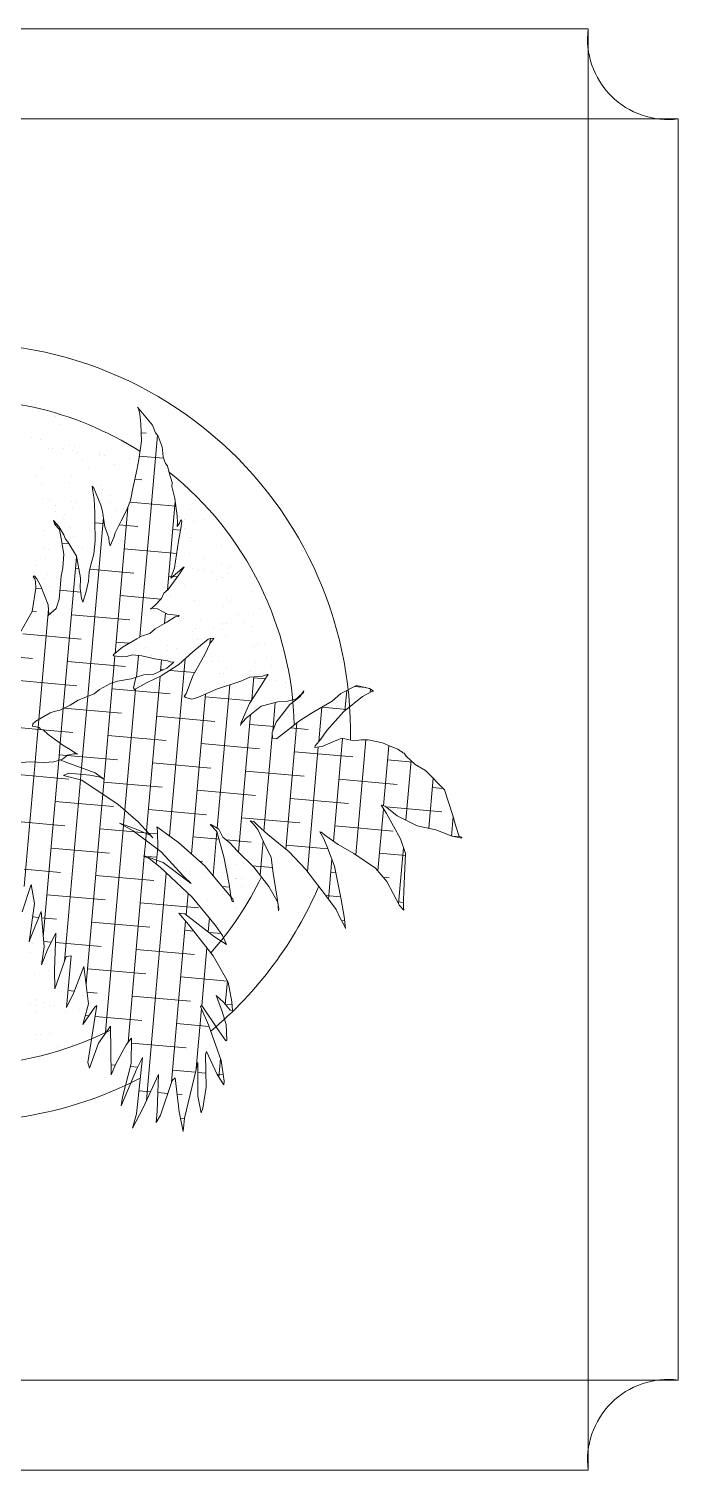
# Model space of a CAD drawing. Header units: inches. Extents: x 15 to 22798, y 21 to 21519.
# Drawn here: x 6439.3 to 6465.4, y 15518.6 to 15576.4 of the extents above; entities that cross this region are included whole.
import ezdxf

# ---------------------------------------------------------------- set-up
doc = ezdxf.new("R2010")
doc.units = ezdxf.units.IN
doc.header["$MEASUREMENT"] = 0
doc.layers.add('ARREDAMENTO', color=8, linetype='Continuous', lineweight=13)

msp = doc.modelspace()

# ---------------------------------------------------------------- linework, layer by layer
at = {"layer": 'ARREDAMENTO'}
for p, q in [((6411.192, 15576.4), (6461.782, 15576.4)), ((6461.782, 15576.4), (6461.782, 15518.583)), ((6407.579, 15572.786), (6465.396, 15572.786)), ((6465.396, 15572.786), (6465.396, 15522.197)), ((6440.406, 15560.848), (6440.406, 15560.848)), ((6444.291, 15560.505), (6443.688, 15561.223)), ((6443.688, 15561.223), (6443.73, 15561.174)), ((6443.73, 15561.174), (6443.787, 15560.944)), ((6443.736, 15561.149), (6443.752, 15561.148)), ((6443.787, 15560.944), (6443.821, 15560.556)), ((6440.618, 15560.515), (6440.618, 15560.515)), ((6440.929, 15560.821), (6440.929, 15560.821)), ((6443.821, 15560.556), (6443.847, 15559.854)), ((6444.417, 15560.193), (6444.291, 15560.505)), ((6439.442, 15559.988), (6439.442, 15559.988)), ((6439.789, 15559.926), (6439.789, 15559.926)), ((6443.847, 15559.854), (6443.741, 15559.126)), ((6443.79, 15552.008), (6444.498, 15560.096)), ((6443.835, 15560.198), (6444.034, 15560.18)), ((6444.526, 15560.063), (6444.417, 15560.193)), ((6444.675, 15559.631), (6444.526, 15560.063)), ((6440.107, 15559.575), (6440.107, 15559.575)), ((6440.293, 15559.551), (6440.293, 15559.551)), ((6440.733, 15559.581), (6440.733, 15559.581)), ((6440.979, 15559.679), (6440.979, 15559.679)), ((6441.091, 15559.468), (6441.091, 15559.468)), ((6441.171, 15559.646), (6441.171, 15559.646)), ((6441.299, 15559.418), (6441.299, 15559.418)), ((6441.502, 15559.127), (6441.502, 15559.127)), ((6442.172, 15559.354), (6442.172, 15559.354)), ((6442.179, 15559.302), (6442.179, 15559.302)), ((6442.365, 15559.278), (6442.365, 15559.278)), ((6443.371, 15559.145), (6443.371, 15559.145)), ((6443.581, 15559.455), (6443.581, 15559.455)), ((6443.741, 15559.126), (6443.668, 15558.703)), ((6443.761, 15559.261), (6444.74, 15559.175)), ((6444.723, 15559.227), (6444.675, 15559.631)), ((6444.774, 15559.074), (6444.723, 15559.227)), ((6439.839, 15558.785), (6439.839, 15558.785)), ((6441.714, 15558.794), (6441.714, 15558.794)), ((6442.776, 15558.937), (6442.776, 15558.937)), ((6443.367, 15558.972), (6443.367, 15558.972)), ((6443.668, 15558.703), (6443.521, 15558.023)), ((6444.808, 15558.964), (6444.774, 15559.074)), ((6444.89, 15558.866), (6444.808, 15558.964)), ((6444.963, 15558.594), (6444.89, 15558.866)), ((6445.085, 15558.195), (6444.963, 15558.594)), ((6439.636, 15558.465), (6439.636, 15558.465)), ((6439.848, 15558.132), (6439.848, 15558.132)), ((6440.944, 15558.192), (6440.944, 15558.192)), ((6441.032, 15558.459), (6441.032, 15558.459)), ((6441.935, 15557.971), (6441.866, 15558.053)), ((6441.866, 15558.053), (6441.896, 15557.856)), ((6442.216, 15557.289), (6441.935, 15557.971)), ((6442.227, 15558.077), (6442.227, 15558.077)), ((6443.521, 15558.023), (6443.41, 15557.485)), ((6443.588, 15558.333), (6443.87, 15558.308)), ((6445.073, 15558.046), (6445.085, 15558.195)), ((6445.19, 15557.56), (6445.073, 15558.046)), ((6439.892, 15557.565), (6439.892, 15557.565)), ((6440.175, 15557.536), (6440.175, 15557.536)), ((6441.054, 15557.42), (6441.054, 15557.42)), ((6441.24, 15557.396), (6441.24, 15557.396)), ((6441.896, 15557.856), (6441.949, 15557.538)), ((6441.949, 15557.538), (6441.972, 15557.002)), ((6442.234, 15557.786), (6442.234, 15557.786)), ((6442.268, 15557.925), (6442.268, 15557.925)), ((6442.592, 15557.673), (6442.592, 15557.673)), ((6442.599, 15557.406), (6442.599, 15557.406)), ((6443.41, 15557.485), (6443.251, 15557.073)), ((6443.38, 15557.408), (6445.235, 15557.246)), ((6443.417, 15557.831), (6443.417, 15557.831)), ((6444.898, 15553.894), (6445.208, 15557.434)), ((6445.289, 15556.864), (6445.19, 15557.56)), ((6440.401, 15557.264), (6440.401, 15557.264)), ((6440.402, 15557.041), (6440.402, 15557.041)), ((6440.76, 15556.928), (6440.76, 15556.928)), ((6441.088, 15557.183), (6441.088, 15557.183)), ((6441.972, 15557.002), (6441.979, 15556.646)), ((6442.287, 15557.043), (6442.216, 15557.289)), ((6442.246, 15557.263), (6442.246, 15557.263)), ((6442.379, 15556.425), (6442.287, 15557.043)), ((6442.789, 15551.346), (6443.302, 15557.205)), ((6442.811, 15557.073), (6442.811, 15557.073)), ((6443.251, 15557.073), (6443.03, 15556.666)), ((6443.126, 15557.148), (6443.126, 15557.148)), ((6445.301, 15556.596), (6445.289, 15556.864)), ((6445.383, 15556.85), (6445.383, 15556.85)), ((6445.806, 15557.123), (6445.806, 15557.123)), ((6439.948, 15556.288), (6439.948, 15556.288)), ((6440.53, 15556.431), (6440.324, 15556.676)), ((6440.324, 15556.676), (6440.375, 15556.523)), ((6440.375, 15556.523), (6440.553, 15556.311)), ((6440.409, 15556.482), (6440.417, 15556.566)), ((6440.731, 15556.099), (6440.53, 15556.431)), ((6440.553, 15556.311), (6440.633, 15555.961)), ((6440.732, 15556.744), (6440.732, 15556.744)), ((6440.944, 15556.411), (6440.944, 15556.411)), ((6441.695, 15549.62), (6442.323, 15556.798)), ((6441.979, 15556.646), (6441.987, 15555.874)), ((6441.98, 15556.587), (6442.359, 15556.554)), ((6442.541, 15555.977), (6442.379, 15556.425)), ((6442.445, 15556.397), (6442.445, 15556.397)), ((6443.03, 15556.666), (6442.791, 15556.187)), ((6442.949, 15556.503), (6443.706, 15556.436)), ((6445.11, 15556.313), (6445.414, 15556.287)), ((6445.278, 15556.438), (6445.301, 15556.596)), ((6445.376, 15556.576), (6445.278, 15556.438)), ((6445.343, 15555.852), (6445.438, 15556.433)), ((6445.426, 15556.701), (6445.376, 15556.576)), ((6445.467, 15556.652), (6445.426, 15556.701)), ((6445.438, 15556.433), (6445.467, 15556.652)), ((6445.562, 15556.346), (6445.562, 15556.346)), ((6445.567, 15556.735), (6445.567, 15556.735)), ((6445.926, 15556.622), (6445.926, 15556.622)), ((6446.389, 15556.718), (6446.389, 15556.718)), ((6440.613, 15555.652), (6440.613, 15555.652)), ((6440.633, 15555.961), (6440.739, 15555.327)), ((6440.667, 15555.759), (6440.939, 15555.735)), ((6440.795, 15555.93), (6440.731, 15556.099)), ((6440.891, 15555.816), (6440.795, 15555.93)), ((6441.236, 15555.243), (6440.891, 15555.816)), ((6441.137, 15556.041), (6441.137, 15556.041)), ((6441.987, 15555.874), (6441.938, 15555.332)), ((6442.557, 15555.796), (6442.541, 15555.977)), ((6442.594, 15555.66), (6442.557, 15555.796)), ((6442.735, 15556), (6442.594, 15555.66)), ((6442.791, 15556.187), (6442.735, 15556)), ((6445.182, 15554.772), (6445.343, 15555.852)), ((6445.774, 15556.013), (6445.774, 15556.013)), ((6445.856, 15555.982), (6445.856, 15555.982)), ((6447.049, 15555.656), (6447.049, 15555.656)), ((6439.929, 15555.538), (6439.929, 15555.538)), ((6439.998, 15555.147), (6439.998, 15555.147)), ((6440.116, 15555.514), (6440.116, 15555.514)), ((6440.739, 15555.327), (6440.689, 15554.785)), ((6440.71, 15549.138), (6441.241, 15555.213)), ((6441.398, 15554.379), (6441.236, 15555.243)), ((6441.498, 15555.543), (6441.498, 15555.543)), ((6441.938, 15555.332), (6441.824, 15554.958)), ((6441.903, 15555.245), (6441.903, 15555.245)), ((6443.156, 15555.541), (6445.269, 15555.356)), ((6445.778, 15555.346), (6445.778, 15555.346)), ((6446.327, 15555.145), (6446.327, 15555.145)), ((6439.631, 15554.882), (6439.631, 15554.882)), ((6440.071, 15554.5), (6440.071, 15554.5)), ((6440.689, 15554.785), (6440.621, 15554.449)), ((6441.203, 15554.769), (6441.327, 15554.758)), ((6441.756, 15554.623), (6441.729, 15554.239)), ((6441.824, 15554.958), (6441.756, 15554.623)), ((6441.775, 15554.719), (6443.542, 15554.564)), ((6441.829, 15555.023), (6441.829, 15555.023)), ((6444.916, 15553.909), (6445.353, 15554.498)), ((6445.569, 15554.819), (6445.034, 15554.37)), ((6445.073, 15554.486), (6445.182, 15554.772)), ((6445.265, 15554.836), (6445.265, 15554.836)), ((6445.353, 15554.498), (6445.569, 15554.819)), ((6445.909, 15554.761), (6445.909, 15554.761)), ((6446.144, 15554.72), (6446.144, 15554.72)), ((6446.33, 15554.695), (6446.33, 15554.695)), ((6446.658, 15554.625), (6446.658, 15554.625)), ((6447.068, 15554.939), (6447.068, 15554.939)), ((6447.336, 15554.563), (6447.336, 15554.563)), ((6447.427, 15554.826), (6447.427, 15554.826)), ((6439.612, 15553.964), (6439.462, 15553.032)), ((6439.543, 15554.462), (6439.497, 15554.424)), ((6439.497, 15554.424), (6439.566, 15554.343)), ((6439.652, 15554.332), (6439.543, 15554.462)), ((6439.566, 15554.343), (6439.6, 15554.232)), ((6439.6, 15554.232), (6439.612, 15553.964)), ((6439.612, 15553.965), (6439.852, 15553.944)), ((6439.812, 15554.049), (6439.652, 15554.332)), ((6440.1, 15553.289), (6439.812, 15554.049)), ((6439.963, 15554.362), (6439.963, 15554.362)), ((6440.051, 15553.926), (6440.051, 15553.926)), ((6440.175, 15554.029), (6440.175, 15554.029)), ((6440.43, 15554.387), (6440.43, 15554.387)), ((6440.59, 15553.978), (6440.544, 15553.523)), ((6440.621, 15554.449), (6440.59, 15553.978)), ((6441.387, 15553.952), (6441.398, 15554.379)), ((6441.447, 15553.557), (6441.387, 15553.952)), ((6441.729, 15554.239), (6441.611, 15553.778)), ((6444.745, 15553.766), (6444.916, 15553.909)), ((6444.946, 15554.442), (6445.055, 15554.432)), ((6445.034, 15554.37), (6445.073, 15554.486)), ((6445.103, 15554.428), (6445.289, 15554.412)), ((6445.236, 15554.194), (6445.236, 15554.194)), ((6445.595, 15554.081), (6445.595, 15554.081)), ((6446.87, 15554.292), (6446.87, 15554.292)), ((6447.105, 15554.38), (6447.105, 15554.38)), ((6448.216, 15554.447), (6448.216, 15554.447)), ((6448.294, 15554.133), (6448.294, 15554.133)), ((6448.402, 15554.423), (6448.402, 15554.423)), ((6440.544, 15553.523), (6440.431, 15553.15)), ((6440.58, 15553.88), (6441.409, 15553.808)), ((6441.497, 15553.405), (6441.447, 15553.557)), ((6441.611, 15553.778), (6441.497, 15553.405)), ((6442.993, 15553.669), (6444.631, 15553.526)), ((6444.386, 15553.269), (6444.654, 15553.551)), ((6444.654, 15553.551), (6444.745, 15553.766)), ((6445.004, 15553.631), (6445.004, 15553.631)), ((6445.965, 15553.485), (6445.965, 15553.485)), ((6447.279, 15553.55), (6447.279, 15553.55)), ((6447.423, 15553.424), (6447.423, 15553.424)), ((6448.271, 15553.839), (6448.271, 15553.839)), ((6439.462, 15553.032), (6438.912, 15552.069)), ((6439.463, 15553.035), (6439.635, 15553.02)), ((6439.728, 15548.691), (6440.115, 15553.121)), ((6440.135, 15552.901), (6440.1, 15553.289)), ((6440.431, 15553.15), (6440.101, 15552.872)), ((6440.101, 15552.872), (6440.135, 15552.901)), ((6440.282, 15553.111), (6440.282, 15553.111)), ((6441.039, 15552.897), (6443.379, 15552.692)), ((6444.215, 15553.126), (6444.386, 15553.269)), ((6444.261, 15553.164), (6444.215, 15553.126)), ((6444.495, 15553.139), (6444.261, 15553.164)), ((6444.895, 15552.918), (6444.495, 15553.139)), ((6444.78, 15552.543), (6444.817, 15552.961)), ((6444.874, 15552.595), (6445.198, 15552.81)), ((6445.364, 15552.867), (6444.895, 15552.918)), ((6445.198, 15552.81), (6445.319, 15552.828)), ((6445.319, 15552.828), (6445.364, 15552.867)), ((6445.447, 15552.805), (6445.447, 15552.805)), ((6445.557, 15552.762), (6445.557, 15552.762)), ((6447.154, 15553.238), (6447.154, 15553.238)), ((6447.754, 15552.904), (6447.754, 15552.904)), ((6448.348, 15552.913), (6448.348, 15552.913)), ((6448.57, 15553.143), (6448.57, 15553.143)), ((6448.928, 15553.03), (6448.928, 15553.03)), ((6444.18, 15552.151), (6444.396, 15552.332)), ((6444.396, 15552.332), (6444.583, 15552.433)), ((6444.583, 15552.433), (6444.874, 15552.595)), ((6444.783, 15552.57), (6444.823, 15552.566)), ((6445.888, 15552.242), (6445.888, 15552.242)), ((6446.015, 15552.344), (6446.015, 15552.344)), ((6446.212, 15552.681), (6446.212, 15552.681)), ((6446.738, 15552.398), (6446.738, 15552.398)), ((6447.091, 15552.565), (6447.091, 15552.565)), ((6447.096, 15552.285), (6447.096, 15552.285)), ((6447.277, 15552.541), (6447.277, 15552.541)), ((6447.966, 15552.571), (6447.966, 15552.571)), ((6448.283, 15552.408), (6448.283, 15552.408)), ((6449.163, 15552.292), (6449.163, 15552.292)), ((6439.085, 15552.125), (6441.425, 15551.92)), ((6442.715, 15551.283), (6443.091, 15551.599)), ((6442.829, 15551.797), (6443.348, 15551.752)), ((6443.091, 15551.599), (6443.66, 15551.937)), ((6443.66, 15551.937), (6443.847, 15552.039)), ((6443.685, 15551.696), (6443.685, 15551.696)), ((6443.847, 15552.039), (6444.18, 15552.151)), ((6444.906, 15551.654), (6444.906, 15551.654)), ((6446.533, 15551.923), (6445.916, 15551.405)), ((6446.1, 15551.91), (6446.1, 15551.91)), ((6446.394, 15551.299), (6446.602, 15551.755)), ((6446.648, 15551.963), (6446.533, 15551.923)), ((6446.596, 15551.742), (6446.615, 15551.951)), ((6446.602, 15551.755), (6446.75, 15551.94)), ((6446.75, 15551.94), (6446.648, 15551.963)), ((6447.208, 15552.018), (6447.208, 15552.018)), ((6448.403, 15551.636), (6448.403, 15551.636)), ((6448.52, 15551.703), (6448.52, 15551.703)), ((6448.781, 15551.754), (6448.781, 15551.754)), ((6437.722, 15551.301), (6439.471, 15551.148)), ((6440.875, 15551.025), (6443.215, 15550.821)), ((6442.686, 15550.163), (6442.78, 15551.245)), ((6442.742, 15551.251), (6442.715, 15551.283)), ((6443.052, 15551.205), (6442.742, 15551.251)), ((6443.246, 15551.228), (6443.052, 15551.205)), ((6443.485, 15551.29), (6443.246, 15551.228)), ((6443.868, 15551.25), (6443.485, 15551.29)), ((6443.649, 15550.394), (6443.725, 15551.265)), ((6444.393, 15551.134), (6443.868, 15551.25)), ((6444.022, 15551.581), (6444.022, 15551.581)), ((6444.234, 15551.248), (6444.234, 15551.248)), ((6444.89, 15551.05), (6444.393, 15551.134)), ((6444.613, 15550.636), (6444.653, 15551.09)), ((6444.875, 15551.449), (6444.875, 15551.449)), ((6445.004, 15551.007), (6444.89, 15551.05)), ((6444.978, 15544.025), (6445.599, 15551.123)), ((6445.264, 15551.541), (6445.264, 15551.541)), ((6445.916, 15551.405), (6445.347, 15550.898)), ((6445.916, 15550.445), (6446.394, 15551.299)), ((6446.653, 15551.041), (6446.653, 15551.041)), ((6448.851, 15551.183), (6448.851, 15551.183)), ((6449.593, 15551.389), (6449.593, 15551.389)), ((6443.436, 15550.331), (6443.949, 15550.483)), ((6443.949, 15550.483), (6444.35, 15550.514)), ((6444.637, 15550.444), (6444.075, 15550.176)), ((6444.35, 15550.514), (6444.867, 15550.753)), ((6444.619, 15550.698), (6444.727, 15550.688)), ((6445.347, 15550.898), (6444.637, 15550.444)), ((6444.867, 15550.753), (6445.152, 15550.992)), ((6444.983, 15550.666), (6445.991, 15550.578)), ((6445.152, 15550.992), (6445.004, 15551.007)), ((6445.087, 15550.799), (6445.087, 15550.799)), ((6445.648, 15549.718), (6445.916, 15550.445)), ((6446.153, 15550.658), (6446.153, 15550.658)), ((6446.949, 15551.009), (6446.949, 15551.009)), ((6446.985, 15550.521), (6446.985, 15550.521)), ((6447.159, 15550.526), (6447.159, 15550.526)), ((6447.263, 15550.741), (6447.263, 15550.741)), ((6448.239, 15550.603), (6448.239, 15550.603)), ((6448.431, 15550.994), (6448.431, 15550.994)), ((6448.453, 15550.495), (6448.453, 15550.495)), ((6448.597, 15550.49), (6448.597, 15550.49)), ((6448.898, 15550.504), (6448.715, 15550.436)), ((6448.875, 15550.4), (6448.942, 15550.495)), ((6448.942, 15550.495), (6448.898, 15550.504)), ((6449.063, 15550.85), (6449.063, 15550.85)), ((6438.921, 15550.253), (6441.261, 15550.048)), ((6441.948, 15549.722), (6442.165, 15549.904)), ((6442.165, 15549.904), (6442.609, 15550.138)), ((6442.295, 15545.698), (6442.686, 15550.163)), ((6442.609, 15550.138), (6442.882, 15550.228)), ((6442.665, 15549.926), (6445.005, 15549.721)), ((6442.882, 15550.228), (6443.436, 15550.331)), ((6443.182, 15545.052), (6443.607, 15549.915)), ((6443.527, 15549.97), (6443.619, 15550.385)), ((6443.571, 15549.895), (6443.527, 15549.97)), ((6444.075, 15550.176), (6443.571, 15549.895)), ((6444.052, 15544.225), (6444.595, 15550.424)), ((6446.863, 15549.908), (6446.118, 15549.571)), ((6447.834, 15550.238), (6446.863, 15549.908)), ((6446.892, 15544.34), (6447.395, 15550.089)), ((6447.197, 15550.189), (6447.197, 15550.189)), ((6448.204, 15550.396), (6447.834, 15550.238)), ((6448.038, 15550.41), (6448.038, 15550.41)), ((6448.182, 15549.332), (6448.623, 15550.02)), ((6448.715, 15550.436), (6448.204, 15550.396)), ((6448.286, 15549.494), (6448.366, 15550.409)), ((6448.363, 15550.37), (6448.828, 15550.329)), ((6448.623, 15550.02), (6448.875, 15550.4)), ((6449.231, 15550.253), (6449.231, 15550.253)), ((6449.616, 15549.981), (6449.616, 15549.981)), ((6449.646, 15550.169), (6449.646, 15550.169)), ((6452.484, 15550.059), (6451.85, 15549.741)), ((6452.019, 15549.045), (6452.091, 15549.862)), ((6452.4, 15550.017), (6452.853, 15549.977)), ((6453.006, 15549.943), (6452.484, 15550.059)), ((6453.152, 15549.846), (6453.006, 15549.943)), ((6453.026, 15549.775), (6453.039, 15549.922)), ((6440.985, 15549.275), (6441.31, 15549.465)), ((6441.31, 15549.465), (6441.948, 15549.722)), ((6441.445, 15546.756), (6441.695, 15549.62)), ((6445.567, 15549.627), (6445.648, 15549.718)), ((6445.616, 15549.573), (6445.567, 15549.627)), ((6445.877, 15549.515), (6445.616, 15549.573)), ((6445.857, 15543.296), (6446.418, 15549.706)), ((6446.118, 15549.571), (6445.877, 15549.515)), ((6446.124, 15549.847), (6446.124, 15549.847)), ((6446.407, 15549.858), (6446.407, 15549.858)), ((6446.409, 15549.598), (6448.249, 15549.437)), ((6447.847, 15548.577), (6448.182, 15549.332)), ((6449.325, 15549.406), (6448.66, 15549.226)), ((6449.118, 15548.229), (6449.219, 15549.377)), ((6449.251, 15548.593), (6449.804, 15549.3)), ((6449.71, 15549.43), (6449.325, 15549.406)), ((6450.067, 15549.525), (6449.71, 15549.43)), ((6449.804, 15549.3), (6450.206, 15549.604)), ((6450.22, 15549.666), (6450.067, 15549.525)), ((6450.206, 15549.604), (6450.367, 15549.851)), ((6450.344, 15549.747), (6450.22, 15549.666)), ((6450.367, 15549.851), (6450.344, 15549.747)), ((6451.506, 15549.425), (6450.671, 15548.955)), ((6451.85, 15549.741), (6451.506, 15549.425)), ((6451.959, 15548.997), (6452.72, 15549.614)), ((6452.72, 15549.614), (6453.099, 15549.814)), ((6453.099, 15549.814), (6453.143, 15549.804)), ((6453.143, 15549.804), (6453.152, 15549.846)), ((6439.611, 15548.623), (6439.937, 15548.813)), ((6439.937, 15548.813), (6440.18, 15548.962)), ((6440.18, 15548.962), (6440.347, 15549.018)), ((6440.347, 15549.018), (6440.575, 15549.07)), ((6440.575, 15549.07), (6440.985, 15549.275)), ((6440.587, 15547.739), (6440.71, 15549.138)), ((6440.711, 15549.153), (6440.736, 15549.151)), ((6440.736, 15549.151), (6443.051, 15548.949)), ((6444.455, 15548.826), (6446.795, 15548.621)), ((6447.75, 15543.371), (6448.233, 15548.891)), ((6448.053, 15548.749), (6447.914, 15548.605)), ((6448.66, 15549.226), (6448.053, 15548.749)), ((6448.081, 15548.8), (6448.081, 15548.8)), ((6448.45, 15549.214), (6448.45, 15549.214)), ((6448.506, 15549.275), (6448.506, 15549.275)), ((6449.702, 15548.893), (6449.702, 15548.893)), ((6449.74, 15548.807), (6449.74, 15548.807)), ((6450.671, 15548.955), (6450.153, 15548.611)), ((6450.968, 15547.814), (6451.089, 15549.19)), ((6451.087, 15549.189), (6452.088, 15549.101)), ((6451.291, 15548.25), (6451.959, 15548.997)), ((6438.757, 15548.381), (6439.871, 15548.284)), ((6439.481, 15548.431), (6439.486, 15548.518)), ((6439.743, 15548.373), (6439.481, 15548.431)), ((6439.486, 15548.518), (6439.611, 15548.623)), ((6439.579, 15546.991), (6439.701, 15548.382)), ((6439.701, 15548.382), (6439.728, 15548.691)), ((6439.812, 15548.291), (6439.743, 15548.373)), ((6439.898, 15548.28), (6439.812, 15548.291)), ((6439.871, 15548.284), (6441.097, 15548.177)), ((6440.111, 15548.097), (6439.898, 15548.28)), ((6447.819, 15548.452), (6447.847, 15548.577)), ((6447.833, 15548.514), (6447.819, 15548.452)), ((6447.914, 15548.605), (6447.833, 15548.514)), ((6448.199, 15548.498), (6449.185, 15548.412)), ((6449.096, 15548.169), (6449.251, 15548.593)), ((6449.108, 15547.948), (6449.096, 15548.169)), ((6449.172, 15548.231), (6449.172, 15548.231)), ((6449.876, 15548.389), (6449.268, 15547.913)), ((6449.647, 15543.495), (6450.091, 15548.561)), ((6449.833, 15548.355), (6450.539, 15548.294)), ((6450.153, 15548.611), (6449.876, 15548.389)), ((6451.049, 15547.911), (6451.291, 15548.25)), ((6440.688, 15547.663), (6440.111, 15548.097)), ((6440.528, 15547.057), (6440.587, 15547.739)), ((6440.984, 15547.495), (6440.688, 15547.663)), ((6442.501, 15548.054), (6444.841, 15547.849)), ((6446.245, 15547.726), (6448.585, 15547.521)), ((6448.768, 15544.222), (6449.103, 15548.05)), ((6449.268, 15547.913), (6449.108, 15547.948)), ((6450.512, 15542.597), (6450.949, 15547.594)), ((6450.806, 15547.572), (6450.82, 15547.634)), ((6450.98, 15547.599), (6450.806, 15547.572)), ((6450.82, 15547.634), (6451.049, 15547.911)), ((6451.105, 15547.615), (6450.98, 15547.599)), ((6451.528, 15547.805), (6451.105, 15547.615)), ((6451.893, 15547.942), (6451.528, 15547.805)), ((6451.561, 15543.805), (6451.922, 15547.936)), ((6452.372, 15547.836), (6451.893, 15547.942)), ((6452.671, 15547.879), (6452.372, 15547.836)), ((6452.456, 15543.264), (6452.86, 15547.882)), ((6452.946, 15547.884), (6452.671, 15547.879)), ((6453.526, 15547.755), (6452.946, 15547.884)), ((6453.832, 15547.622), (6453.526, 15547.755)), ((6453.572, 15545.235), (6453.783, 15547.643)), ((6454.142, 15547.51), (6453.832, 15547.622)), ((6439, 15546.97), (6439.401, 15547)), ((6439.142, 15542.002), (6439.579, 15546.991)), ((6439.401, 15547), (6439.93, 15546.971)), ((6439.908, 15539.977), (6440.528, 15547.057)), ((6439.93, 15546.971), (6440.331, 15547.002)), ((6440.331, 15547.002), (6440.677, 15547.098)), ((6440.547, 15547.282), (6440.863, 15547.254)), ((6440.578, 15547.071), (6440.86, 15546.973)), ((6440.677, 15547.098), (6440.882, 15547.27)), ((6440.86, 15546.973), (6441.986, 15546.555)), ((6440.863, 15547.254), (6442.887, 15547.077)), ((6440.882, 15547.27), (6441.135, 15547.315)), ((6441.128, 15547.393), (6440.984, 15547.495)), ((6441.283, 15547.301), (6441.128, 15547.393)), ((6441.135, 15547.315), (6441.197, 15547.311)), ((6441.197, 15547.311), (6441.283, 15547.301)), ((6449.989, 15547.399), (6452.329, 15547.194)), ((6453.733, 15547.071), (6454.744, 15546.983)), ((6454.244, 15547.421), (6454.142, 15547.51)), ((6454.288, 15547.412), (6454.244, 15547.421)), ((6454.337, 15547.357), (6454.288, 15547.412)), ((6454.395, 15547.344), (6454.337, 15547.357)), ((6454.395, 15547.344), (6454.337, 15547.357)), ((6454.337, 15547.357), (6454.395, 15547.344)), ((6454.473, 15547.218), (6454.395, 15547.344)), ((6454.465, 15544.659), (6454.673, 15547.044)), ((6454.843, 15546.896), (6454.473, 15547.218)), ((6438.594, 15546.509), (6440.934, 15546.305)), ((6440.935, 15546.536), (6440.723, 15546.442)), ((6440.723, 15546.442), (6441.462, 15546.255)), ((6441.774, 15546.461), (6440.935, 15546.536)), ((6441.402, 15546.27), (6441.422, 15546.493)), ((6441.422, 15546.493), (6441.445, 15546.756)), ((6442.21, 15546.382), (6441.774, 15546.461)), ((6441.986, 15546.555), (6442.34, 15546.296)), ((6444.291, 15546.954), (6446.631, 15546.749)), ((6448.035, 15546.626), (6450.375, 15546.422)), ((6455.246, 15546.654), (6454.843, 15546.896)), ((6456.017, 15545.872), (6455.246, 15546.654)), ((6440.766, 15539.004), (6441.402, 15546.27)), ((6441.462, 15546.255), (6442.92, 15545.281)), ((6442.34, 15546.296), (6442.21, 15546.382)), ((6442.337, 15546.182), (6444.677, 15545.977)), ((6446.081, 15545.854), (6448.421, 15545.65)), ((6451.779, 15546.299), (6454.119, 15546.094)), ((6455.379, 15544.333), (6455.555, 15546.341)), ((6455.523, 15545.971), (6455.957, 15545.933)), ((6456.351, 15544.838), (6456.017, 15545.872)), ((6440.384, 15545.41), (6442.724, 15545.205)), ((6441.628, 15538.073), (6442.295, 15545.698)), ((6442.92, 15545.281), (6443.716, 15544.586)), ((6449.825, 15545.527), (6452.165, 15545.322)), ((6453.475, 15545.257), (6453.635, 15545.221)), ((6453.52, 15545.181), (6453.475, 15545.257)), ((6443.131, 15544.477), (6443.182, 15545.052)), ((6444.127, 15545.082), (6446.467, 15544.877)), ((6447.871, 15544.755), (6450.211, 15544.55)), ((6453.343, 15542.62), (6453.562, 15545.118)), ((6453.691, 15544.925), (6453.52, 15545.181)), ((6453.635, 15545.221), (6454.112, 15544.832)), ((6453.673, 15545.19), (6455.909, 15544.994)), ((6454.242, 15543.908), (6453.691, 15544.925)), ((6454.112, 15544.832), (6454.922, 15544.434)), ((6456.295, 15544.021), (6456.363, 15544.797)), ((6456.472, 15544.418), (6456.351, 15544.838)), ((6438.43, 15544.637), (6440.77, 15544.433)), ((6442.174, 15544.31), (6443.564, 15544.188)), ((6442.401, 15536.133), (6443.128, 15544.443)), ((6443.568, 15544.323), (6442.962, 15544.537)), ((6442.962, 15544.537), (6443.516, 15544.223)), ((6443.128, 15544.443), (6443.131, 15544.477)), ((6443.516, 15544.223), (6444.643, 15543.389)), ((6443.564, 15544.188), (6443.972, 15544.153)), ((6444.23, 15544.044), (6443.568, 15544.323)), ((6443.716, 15544.586), (6444.312, 15543.946)), ((6443.972, 15544.153), (6444.133, 15544.139)), ((6444.02, 15543.851), (6444.043, 15544.122)), ((6444.043, 15544.122), (6444.052, 15544.225)), ((6444.133, 15544.139), (6444.498, 15544.107)), ((6444.495, 15544.234), (6444.469, 15544.393)), ((6444.469, 15544.393), (6444.561, 15544.329)), ((6444.511, 15543.554), (6444.495, 15544.234)), ((6444.561, 15544.329), (6445.335, 15543.765)), ((6446.879, 15544.208), (6446.606, 15544.487)), ((6446.606, 15544.487), (6446.664, 15544.474)), ((6446.664, 15544.474), (6446.96, 15544.299)), ((6446.725, 15542.432), (6446.88, 15544.205)), ((6447.155, 15543.187), (6446.879, 15544.208)), ((6446.96, 15544.299), (6447.118, 15543.981)), ((6448.207, 15544.634), (6448.366, 15544.599)), ((6448.343, 15544.495), (6448.207, 15544.634)), ((6448.524, 15544.28), (6448.343, 15544.495)), ((6448.366, 15544.599), (6448.503, 15544.46)), ((6448.503, 15544.46), (6448.922, 15544.083)), ((6448.751, 15543.793), (6448.524, 15544.28)), ((6448.922, 15544.083), (6449.774, 15543.392)), ((6451.016, 15544.187), (6451.059, 15544.177)), ((6451.168, 15543.913), (6451.016, 15544.187)), ((6451.059, 15544.177), (6451.254, 15544.025)), ((6451.615, 15544.427), (6453.955, 15544.222)), ((6454.922, 15544.434), (6455.662, 15544.27)), ((6455.662, 15544.27), (6456.278, 15544.025)), ((6456.606, 15543.996), (6456.472, 15544.418)), ((6440.22, 15543.538), (6442.56, 15543.333)), ((6443.964, 15543.216), (6444.02, 15543.851)), ((6444.312, 15543.946), (6444.23, 15544.044)), ((6444.437, 15542.896), (6444.511, 15543.554)), ((6445.335, 15543.765), (6446.402, 15542.808)), ((6445.917, 15543.982), (6446.965, 15543.891)), ((6447.118, 15543.981), (6447.4, 15543.744)), ((6447.255, 15543.865), (6448.257, 15543.778)), ((6447.4, 15543.744), (6447.708, 15543.414)), ((6448.612, 15542.445), (6448.734, 15543.831)), ((6449.052, 15543.159), (6448.751, 15543.793)), ((6449.661, 15543.655), (6451.333, 15543.509)), ((6451.317, 15543.553), (6451.168, 15543.913)), ((6451.254, 15544.025), (6451.74, 15543.677)), ((6451.595, 15542.814), (6451.317, 15543.553)), ((6451.74, 15543.677), (6452.376, 15543.318)), ((6454.171, 15541.308), (6454.367, 15543.547)), ((6454.447, 15543.318), (6454.242, 15543.908)), ((6456.278, 15544.025), (6456.699, 15543.932)), ((6456.321, 15544.015), (6456.647, 15543.987)), ((6456.708, 15543.973), (6456.606, 15543.996)), ((6456.699, 15543.932), (6456.708, 15543.973)), ((6443.31, 15535.742), (6443.963, 15543.202)), ((6444.01, 15543.219), (6443.937, 15543.213)), ((6443.937, 15543.213), (6444.153, 15543.117)), ((6444.719, 15542.952), (6444.01, 15543.219)), ((6444.054, 15543.202), (6444.468, 15543.166)), ((6444.153, 15543.117), (6444.6, 15542.769)), ((6444.643, 15543.389), (6445.538, 15542.415)), ((6444.675, 15543.374), (6444.675, 15543.374)), ((6445.702, 15542.219), (6444.719, 15542.952)), ((6445.246, 15542.952), (6445.246, 15542.952)), ((6446.168, 15543.017), (6446.304, 15543.005)), ((6447.37, 15542.092), (6447.155, 15543.187)), ((6447.247, 15542.981), (6447.247, 15542.981)), ((6447.581, 15543.465), (6447.581, 15543.465)), ((6447.708, 15543.414), (6448.357, 15542.768)), ((6449.141, 15542.529), (6449.052, 15543.159)), ((6449.774, 15543.392), (6450.452, 15542.675)), ((6451.358, 15541.49), (6451.497, 15543.074)), ((6452.376, 15543.318), (6453.251, 15542.731)), ((6453.405, 15543.327), (6454.443, 15543.236)), ((6454.385, 15541.804), (6454.447, 15543.318)), ((6439.146, 15542.689), (6440.606, 15542.561)), ((6442.01, 15542.438), (6444.35, 15542.233)), ((6444.049, 15533.41), (6444.848, 15542.537)), ((6444.6, 15542.769), (6445.883, 15541.565)), ((6444.732, 15542.725), (6444.732, 15542.725)), ((6445.538, 15542.415), (6445.846, 15542.118)), ((6445.611, 15542.609), (6445.611, 15542.609)), ((6445.798, 15542.584), (6445.798, 15542.584)), ((6446.402, 15542.808), (6446.934, 15542.188)), ((6446.441, 15542.571), (6446.441, 15542.571)), ((6447.306, 15542.834), (6447.306, 15542.834)), ((6447.605, 15542.868), (6447.605, 15542.868)), ((6448.293, 15542.831), (6449.109, 15542.76)), ((6448.357, 15542.768), (6448.963, 15542.001)), ((6449.301, 15541.533), (6449.141, 15542.529)), ((6450.452, 15542.675), (6451.279, 15541.597)), ((6451.451, 15542.555), (6451.649, 15542.538)), ((6451.86, 15541.468), (6451.595, 15542.814)), ((6453.251, 15542.731), (6453.696, 15542.196)), ((6453.55, 15542.371), (6453.791, 15542.35)), ((6439.424, 15542.07), (6439.056, 15540.982)), ((6439.553, 15541.315), (6439.424, 15542.07)), ((6445.415, 15542.236), (6445.415, 15542.236)), ((6445.44, 15542.173), (6445.44, 15542.173)), ((6445.846, 15542.118), (6445.702, 15542.219)), ((6445.773, 15542.123), (6445.773, 15542.123)), ((6446.934, 15542.188), (6447.511, 15541.493)), ((6447.096, 15541.993), (6447.387, 15541.968)), ((6447.453, 15541.506), (6447.37, 15542.092)), ((6447.631, 15542.324), (6447.631, 15542.324)), ((6447.638, 15542.314), (6447.638, 15542.314)), ((6447.683, 15542.336), (6447.683, 15542.336)), ((6447.85, 15541.981), (6447.85, 15541.981)), ((6447.869, 15542.312), (6447.869, 15542.312)), ((6448.963, 15542.001), (6449.278, 15541.429)), ((6453.696, 15542.196), (6454.213, 15541.231)), ((6454.365, 15541.437), (6454.385, 15541.804)), ((6439.347, 15539.78), (6439.553, 15541.315)), ((6439.464, 15541.388), (6439.464, 15541.388)), ((6440.056, 15541.666), (6442.396, 15541.461)), ((6443.8, 15541.338), (6446.14, 15541.134)), ((6445.644, 15540.856), (6445.719, 15541.718)), ((6445.883, 15541.565), (6446.828, 15540.438)), ((6446.491, 15541.429), (6446.491, 15541.429)), ((6447.488, 15541.389), (6447.453, 15541.506)), ((6447.458, 15541.592), (6447.458, 15541.592)), ((6447.546, 15541.376), (6447.488, 15541.389)), ((6447.511, 15541.493), (6447.546, 15541.376)), ((6449.278, 15541.429), (6449.327, 15541.375)), ((6449.369, 15541.082), (6449.301, 15541.533)), ((6449.327, 15541.375), (6449.355, 15541.019)), ((6451.254, 15541.629), (6451.837, 15541.578)), ((6451.279, 15541.597), (6451.666, 15541.075)), ((6451.983, 15540.786), (6451.86, 15541.468)), ((6454.134, 15541.377), (6454.364, 15541.357)), ((6454.213, 15541.231), (6454.384, 15541.04)), ((6454.363, 15541.154), (6454.365, 15541.437)), ((6439.827, 15540.989), (6439.386, 15539.896)), ((6439.443, 15540.841), (6439.443, 15540.841)), ((6439.48, 15540.773), (6439.731, 15540.751)), ((6439.94, 15539.582), (6439.827, 15540.989)), ((6439.847, 15540.741), (6440.442, 15540.689)), ((6445.587, 15540.899), (6445.352, 15540.925)), ((6445.352, 15540.925), (6445.736, 15540.468)), ((6446.783, 15539.983), (6445.587, 15540.899)), ((6446.528, 15540.179), (6446.577, 15540.738)), ((6447.684, 15541.104), (6447.684, 15541.104)), ((6449.355, 15541.019), (6449.369, 15541.082)), ((6451.666, 15541.075), (6451.809, 15540.759)), ((6451.809, 15540.759), (6452.016, 15540.386)), ((6451.88, 15540.631), (6452.002, 15540.621)), ((6452.025, 15540.428), (6451.983, 15540.786)), ((6454.384, 15541.04), (6454.363, 15541.154)), ((6439.841, 15540.188), (6439.841, 15540.188)), ((6440.418, 15540.122), (6440.095, 15539.49)), ((6440.365, 15538.659), (6440.418, 15540.122)), ((6441.846, 15540.566), (6444.186, 15540.361)), ((6445.056, 15534.141), (6445.622, 15540.604)), ((6445.59, 15540.239), (6445.942, 15540.208)), ((6445.736, 15540.468), (6446.729, 15539.215)), ((6446.561, 15540.154), (6447.056, 15540.11)), ((6446.828, 15540.438), (6447.109, 15540.034)), ((6446.916, 15540.44), (6446.916, 15540.44)), ((6447.109, 15540.034), (6447.264, 15539.664)), ((6447.275, 15540.327), (6447.275, 15540.327)), ((6452.016, 15540.386), (6452.046, 15540.314)), ((6452.046, 15540.314), (6452.025, 15540.428)), ((6439.386, 15539.896), (6439.347, 15539.78)), ((6439.493, 15539.699), (6439.493, 15539.699)), ((6439.834, 15538.853), (6439.94, 15539.582)), ((6440.095, 15539.49), (6439.834, 15538.853)), ((6439.923, 15539.791), (6440.235, 15539.764)), ((6440.405, 15539.749), (6442.232, 15539.589)), ((6443.636, 15539.466), (6445.976, 15539.262)), ((6446.269, 15537.216), (6446.472, 15539.539)), ((6447.264, 15539.664), (6446.783, 15539.983)), ((6439.405, 15539.365), (6439.405, 15539.365)), ((6440.832, 15539.19), (6440.373, 15537.887)), ((6440.384, 15539.336), (6440.384, 15539.336)), ((6441.026, 15539.213), (6440.832, 15539.19)), ((6440.843, 15537.141), (6441.026, 15539.213)), ((6446.729, 15539.215), (6447.325, 15538.158)), ((6439.546, 15538.479), (6439.546, 15538.479)), ((6439.834, 15538.856), (6439.835, 15538.856)), ((6440.13, 15538.613), (6440.13, 15538.613)), ((6440.373, 15537.887), (6440.365, 15538.659)), ((6440.938, 15538.467), (6440.938, 15538.467)), ((6441.541, 15538.784), (6441.132, 15537.745)), ((6441.723, 15537.295), (6441.541, 15538.784)), ((6441.682, 15538.694), (6444.022, 15538.489)), ((6445.426, 15538.367), (6447.3, 15538.203)), ((6440.742, 15538.097), (6440.742, 15538.097)), ((6441.132, 15537.745), (6440.843, 15537.141)), ((6440.903, 15537.819), (6441.153, 15537.797)), ((6441.269, 15537.948), (6441.269, 15537.948)), ((6441.42, 15538.206), (6441.42, 15538.206)), ((6441.667, 15537.752), (6442.068, 15537.717)), ((6447.216, 15537.27), (6447.298, 15538.205)), ((6447.325, 15538.158), (6447.481, 15537.371)), ((6439.402, 15537.286), (6439.402, 15537.286)), ((6439.588, 15537.461), (6439.588, 15537.461)), ((6439.602, 15537.203), (6439.602, 15537.203)), ((6439.947, 15537.348), (6439.947, 15537.348)), ((6440.166, 15537.235), (6440.166, 15537.235)), ((6440.352, 15537.211), (6440.352, 15537.211)), ((6441.481, 15537.615), (6441.481, 15537.615)), ((6441.491, 15536.461), (6441.723, 15537.295)), ((6441.981, 15537.15), (6441.491, 15536.461)), ((6441.701, 15534.94), (6442.06, 15537.217)), ((6442.06, 15537.217), (6441.981, 15537.15)), ((6443.472, 15537.594), (6445.812, 15537.39)), ((6446.271, 15537.217), (6446.225, 15537.179)), ((6446.225, 15537.179), (6446.547, 15536.448)), ((6446.96, 15536.211), (6446.271, 15537.217)), ((6447.139, 15537.362), (6446.847, 15537.617)), ((6446.847, 15537.617), (6447.071, 15537.027)), ((6447.413, 15537.035), (6447.139, 15537.362)), ((6447.219, 15537.267), (6447.488, 15537.243)), ((6447.481, 15537.371), (6447.5, 15537.025)), ((6439.614, 15536.953), (6439.614, 15536.953)), ((6440.792, 15536.956), (6440.792, 15536.956)), ((6441.358, 15537.078), (6441.358, 15537.078)), ((6441.59, 15536.816), (6441.735, 15536.803)), ((6441.992, 15536.781), (6443.858, 15536.618)), ((6446.048, 15534.692), (6446.259, 15537.103)), ((6447.071, 15537.027), (6447.256, 15536.459)), ((6447.163, 15536.656), (6447.169, 15536.727)), ((6447.5, 15537.025), (6447.413, 15537.035)), ((6439.652, 15536.061), (6439.652, 15536.061)), ((6439.799, 15536.072), (6439.799, 15536.072)), ((6440.168, 15536.085), (6440.168, 15536.085)), ((6442.611, 15536.399), (6442.121, 15535.71)), ((6442.627, 15534.438), (6442.611, 15536.399)), ((6445.262, 15536.495), (6446.571, 15536.38)), ((6446.547, 15536.448), (6447.055, 15535.011)), ((6447.241, 15535.807), (6446.96, 15536.211)), ((6447.256, 15536.459), (6447.275, 15535.835)), ((6440.499, 15535.565), (6440.499, 15535.565)), ((6440.845, 15535.736), (6440.845, 15535.736)), ((6441.089, 15535.665), (6441.089, 15535.665)), ((6442.121, 15535.71), (6441.758, 15534.71)), ((6443.241, 15535.648), (6442.82, 15534.878)), ((6443.405, 15535.869), (6443.241, 15535.648)), ((6443.45, 15535.908), (6443.405, 15535.869)), ((6443.442, 15534.9), (6443.45, 15535.908)), ((6443.449, 15535.71), (6445.648, 15535.518)), ((6447.275, 15535.835), (6447.241, 15535.807)), ((6441.758, 15534.71), (6441.701, 15534.94)), ((6442.623, 15534.839), (6442.796, 15534.824)), ((6442.82, 15534.878), (6442.627, 15534.438)), ((6443.086, 15533.544), (6443.442, 15534.9)), ((6443.647, 15532.874), (6443.886, 15535.133)), ((6443.886, 15535.133), (6443.648, 15534.655)), ((6446.107, 15534.938), (6445.571, 15532.709)), ((6446.118, 15533.584), (6446.107, 15534.938)), ((6446.46, 15535.373), (6446.421, 15535.258)), ((6446.421, 15535.258), (6446.452, 15533.949)), ((6446.885, 15534.451), (6446.46, 15535.373)), ((6446.96, 15534.336), (6447.026, 15535.093)), ((6447.055, 15535.011), (6447.165, 15534.185)), ((6443.648, 15534.655), (6443.032, 15533.192)), ((6443.408, 15534.771), (6443.693, 15534.746)), ((6444.535, 15534.453), (6443.898, 15533.085)), ((6444.482, 15532.99), (6444.535, 15534.453)), ((6445.207, 15534.322), (6445.082, 15534.217)), ((6445.099, 15534.623), (6446.012, 15534.543)), ((6445.366, 15532.954), (6445.207, 15534.322)), ((6446.11, 15534.534), (6446.439, 15534.506)), ((6446.877, 15534.467), (6447.131, 15534.445)), ((6447.154, 15534.037), (6446.885, 15534.451)), ((6443.745, 15533.798), (6444.211, 15533.757)), ((6444.508, 15533.731), (6444.908, 15533.696)), ((6445.082, 15534.217), (6444.618, 15532.827)), ((6446.452, 15533.949), (6446.307, 15533.104)), ((6447.165, 15534.185), (6447.154, 15534.037)), ((6443.032, 15533.192), (6443.086, 15533.544)), ((6445.284, 15533.664), (6445.485, 15533.646)), ((6446.251, 15532.917), (6446.118, 15533.584)), ((6446.307, 15533.104), (6446.251, 15532.917)), ((6443.898, 15533.085), (6443.491, 15532.298)), ((6443.491, 15532.298), (6443.647, 15532.874)), ((6444.436, 15532.535), (6444.482, 15532.99)), ((6444.618, 15532.827), (6444.436, 15532.535)), ((6445.522, 15532.167), (6445.366, 15532.954)), ((6445.414, 15532.709), (6445.57, 15532.695)), ((6445.571, 15532.709), (6445.522, 15532.167)), ((6465.396, 15522.197), (6407.579, 15522.197)), ((6461.782, 15518.583), (6411.192, 15518.583))]:
    msp.add_line(p, q, dxfattribs=at)
for centre, radius, start, end in [((6464.993, 15575.998), 3.236, 172.85944, 277.14056), ((6436.627, 15548.178), 15.613, 358.85518, 103.81068), ((6436.627, 15548.178), 13.358, 57.57983, 97.47764), ((6436.627, 15548.178), 13.358, 1.26935, 51.42803), ((6436.627, 15548.178), 13.358, 318.52907, 334.28268), ((6436.627, 15548.178), 15.613, 309.87337, 336.70407), ((6436.627, 15548.178), 13.358, 271.01794, 296.61732), ((6436.627, 15548.178), 15.613, 265.90809, 297.34622), ((6464.993, 15518.985), 3.236, 82.85944, 187.14056)]:
    msp.add_arc(centre, radius, start, end, dxfattribs=at)

doc.saveas('drawing.dxf')
